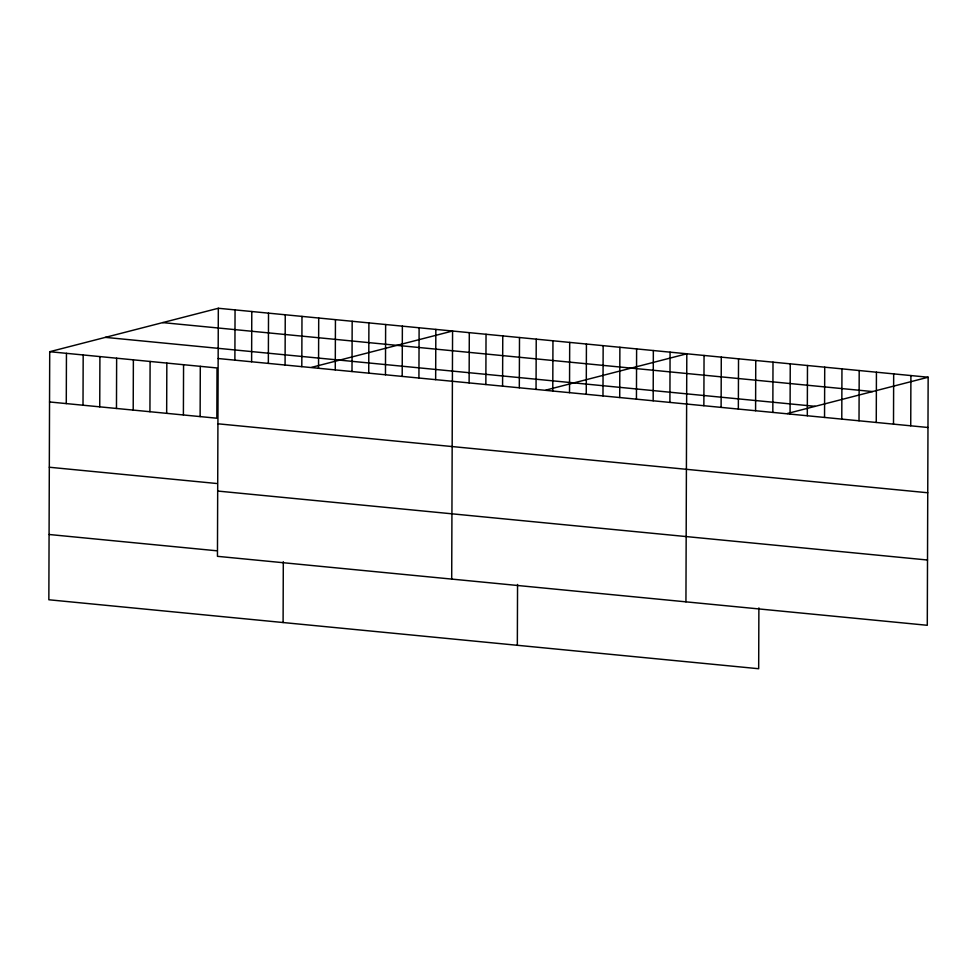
<?xml version="1.0" encoding="UTF-8"?>
<svg xmlns="http://www.w3.org/2000/svg" width="977" height="977" viewBox="0 0 977 977"><rect width="100%" height="100%" fill="white"/><g stroke="black" fill="none" stroke-linecap="round" stroke-linejoin="round"><path stroke-width="1.47" d="M218.323 308.268L217.456 556.328L927.283 625.292L928.15 377.232L218.323 308.268L49.717 351.708L48.85 599.768L758.677 668.732L758.885 607.902M66.277 403.599L66.448 353.332M83.008 405.223L83.179 354.969M99.739 406.847L99.91 356.593M116.471 408.471L116.642 358.217M133.202 410.096L133.373 359.841M149.933 411.72L150.104 361.466M166.664 413.344L166.835 363.09M183.395 414.969L183.566 364.714M200.126 416.593L200.297 366.338M234.883 360.147L235.054 309.892M251.614 361.771L251.785 311.516M268.345 363.395L268.516 313.141M283.098 622.532L283.306 561.702M285.076 365.032L285.247 314.765M301.808 366.656L301.978 316.401M318.539 368.28L318.71 318.026M335.27 369.904L335.441 319.65M352.001 371.529L352.172 321.274M368.732 373.153L368.903 322.898M385.463 374.777L385.634 324.523M402.194 376.401L402.365 326.147M418.925 378.026L419.109 327.771M435.657 379.65L435.84 329.396M451.704 579.092L452.571 331.02L311.773 367.303M469.119 382.911L469.302 332.656M485.85 384.535L486.033 334.281M502.581 386.159L502.764 335.905M517.334 645.284L517.554 584.466M519.312 387.784L519.495 337.529M536.043 389.408L536.226 339.153M552.774 391.032L552.958 340.778M569.518 392.656L569.689 342.402M586.249 394.281L586.42 344.026M602.98 395.905L603.151 345.65M619.711 397.529L619.882 347.275M636.442 399.166L636.613 348.899M653.173 400.79L653.344 350.535M669.904 402.414L670.075 352.16M685.939 601.844L686.807 353.784L546.021 390.055M703.867 405.711L704.051 355.457M721.111 407.385L721.282 357.13M738.343 409.058L738.527 358.803M755.587 410.731L755.758 360.476M772.831 412.404L773.002 362.149M790.063 414.089L790.246 363.835M807.307 415.762L807.478 365.508M824.539 417.435L824.722 367.181M841.783 419.109L841.954 368.854M859.015 420.782L859.198 370.527M876.259 422.455L876.43 372.2M893.503 424.128L893.674 373.873M910.735 425.801L910.906 375.547M787.364 413.503L928.15 377.232M162.683 322.605L872.51 391.557M105.357 337.37L815.184 406.334M218.152 358.522L927.979 427.486M49.717 351.708L217.028 367.963L216.857 418.217L49.546 401.962M217.92 423.798L927.747 492.762M49.314 467.238L216.625 483.493M217.688 491.052L927.515 560.016M49.082 534.492L216.393 550.747"/></g></svg>
